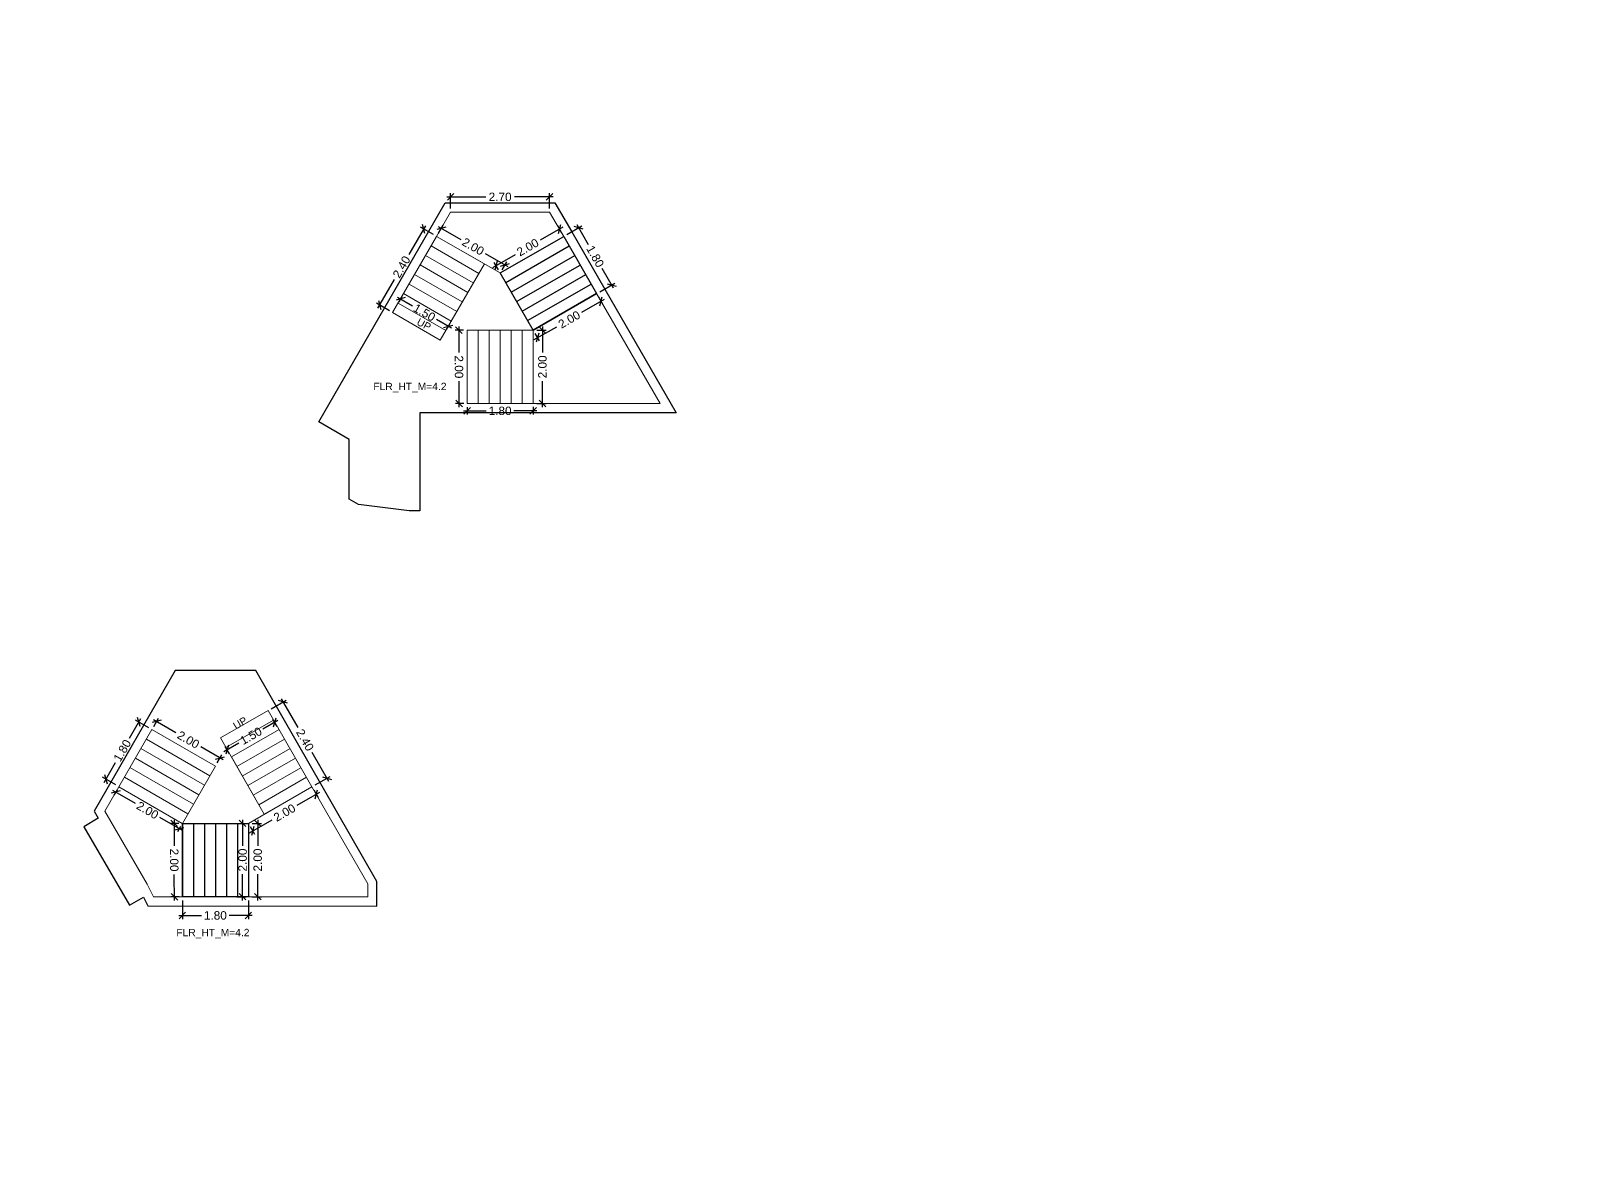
# Model space of a CAD drawing. Header units: metres. Extents: x 256329 to 886268, y -249371 to 355.
# Drawn here: x 285538.1 to 285580.3, y -913.01 to -882 of the extents above; entities that cross this region are included whole.
import ezdxf

# ---------------------------------------------------------------- set-up
doc = ezdxf.new("R2010")
doc.units = ezdxf.units.M
doc.header["$MEASUREMENT"] = 0
doc.header["$PDMODE"] = 35
doc.linetypes.add('CONTINOUS', pattern=[0])
doc.layers.get('0').update_dxf_attribs({"lineweight": 18})
doc.layers.get('Defpoints').update_dxf_attribs({"lineweight": 20})
doc.layers.add('A_TEXT', color=4, linetype='Continuous', lineweight=0, transparency=0.3)
for name, color, linetype in [('BLK_2_FLR_-2_STAIR_1', 7, 'Continuous'), ('BLK_2_FLR_-2_STAIR_1_FLIGHT_2', 7, 'Continuous'), ('BLK_2_FLR_-2_STAIR_2', 7, 'Continuous'), ('BLK_2_FLR_-2_STAIR_2_FLIGHT_2', 7, 'Continuous')]:
    doc.layers.add(name, color=color, linetype=linetype)
for name, color, linetype, lineweight in [('BLK_2_FLR_-2_STAIR_1_FLIGHT_1', 7, 'Continuous', 0), ('BLK_2_FLR_-2_STAIR_1_FLIGHT_3', 7, 'Continuous', 0), ('BLK_2_FLR_-2_STAIR_1_LANDING_1', 7, 'Continuous', 0), ('BLK_2_FLR_-2_STAIR_1_LANDING_2', 7, 'Continuous', 0), ('BLK_2_FLR_-2_STAIR_2_FLIGHT_1', 7, 'Continuous', 0), ('BLK_2_FLR_-2_STAIR_2_FLIGHT_3', 7, 'Continuous', 0), ('BLK_2_FLR_-2_STAIR_2_LANDING_1', 7, 'Continuous', 0), ('BLK_2_FLR_-2_STAIR_2_LANDING_2', 7, 'Continuous', 0)]:
    doc.layers.add(name, color=color, linetype=linetype, lineweight=lineweight)
doc.styles.add('Arial', font='arial.ttf')
doc.styles.get("Standard").update_dxf_attribs({"font": 'arial.ttf'})
doc.dimstyles.new('METRIC DIM', dxfattribs={"dimtxt": 0.23, "dimasz": 0.18, "dimexe": 0.1, "dimexo": 0.1, "dimgap": 0.09, "dimtad": 0, "dimzin": 0, "dimdsep": 46, "dimtxsty": 'Standard', "dimblk": 'OBLIQUE', "dimcen": 0, "dimdle": 0.1, "dimclrd": 147, "dimclre": 147, "dimclrt": 7, "dimadec": 0, "dimazin": 0, "dimtfac": 1, "dimtofl": 0, "dimtmove": 0, "dimatfit": 2, "dimfxl": 0.125, "dimtolj": 1, "dimtzin": 0, "dimarcsym": 0})

# ---------------------------------------------------------------- blocks, each defined once
blk = doc.blocks.new('_Oblique')
at = {"color": 0, "linetype": 'ByBlock', "lineweight": -2}
blk.add_line((-0.5, -0.5), (0.5, 0.5), dxfattribs=at)
blk = doc.blocks.new('*D1190')
at = {"layer": 'BLK_2_FLR_-2_STAIR_1_FLIGHT_1', "color": 147, "lineweight": -2, "transparency": 16777216}
for p, q in [((285544.657335, -900.481592), (285545.066458, -900.246499)), ((285544.929931, -900.209618), (285545.383175, -900.998381)), ((285546.225323, -902.463938), (285545.772078, -901.675174)), ((285545.853081, -902.562503), (285546.262205, -902.32741))]:
    blk.add_line(p, q, dxfattribs=at)
at = {"layer": 'Defpoints', "color": 0, "linetype": 'CONTINOUS', "transparency": 16777216}
for p in [(285544.57063, -900.531415, 0.042641), (285545.766377, -902.612326, 0.042641), (285546.1755, -902.377233)]:
    blk.add_point(p, dxfattribs=at)
at = {"layer": 'BLK_2_FLR_-2_STAIR_1_FLIGHT_1', "color": 147, "linetype": 'CONTINOUS', "lineweight": -2, "transparency": 16777216, "xscale": 0.18, "yscale": 0.18, "zscale": 0.18}
for p, rotation in [((285544.979754, -900.296322), 119.882813), ((285546.1755, -902.377233), 299.882813)]:
    blk.add_blockref('_Oblique', p, dxfattribs=dict(at, rotation=rotation))
at = {"layer": 'BLK_2_FLR_-2_STAIR_1_FLIGHT_1', "color": 7, "linetype": 'CONTINOUS', "transparency": 16777216, "insert": (285545.577627, -901.336778), "char_height": 0.23, "attachment_point": 5, "rotation": 299.8828126}
blk.add_mtext('\\A1;2.40', dxfattribs=at)
blk = doc.blocks.new('*D1191')
at = {"layer": 'BLK_2_FLR_-2_STAIR_1_FLIGHT_2', "color": 147, "lineweight": -2, "transparency": 16777216}
for p, q in [((285542.232248, -905.708782), (285542.232064, -906.220753)), ((285544.032248, -905.709429), (285544.032064, -906.2214)), ((285542.1321, -906.120717), (285542.7546, -906.120941)), ((285544.1321, -906.121436), (285543.5096, -906.121212))]:
    blk.add_line(p, q, dxfattribs=at)
at = {"layer": 'Defpoints', "color": 0, "linetype": 'CONTINOUS', "transparency": 16777216}
for p in [(285542.232284, -905.608782, 0.042641), (285544.032284, -905.609429, 0.042641), (285544.0321, -906.1214)]:
    blk.add_point(p, dxfattribs=at)
at = {"layer": 'BLK_2_FLR_-2_STAIR_1_FLIGHT_2', "color": 147, "linetype": 'CONTINOUS', "lineweight": -2, "transparency": 16777216, "xscale": 0.18, "yscale": 0.18, "zscale": 0.18}
for p, rotation in [((285542.2321, -906.120753), 179.979403), ((285544.0321, -906.1214), 359.979403)]:
    blk.add_blockref('_Oblique', p, dxfattribs=dict(at, rotation=rotation))
at = {"layer": 'BLK_2_FLR_-2_STAIR_1_FLIGHT_2', "color": 7, "linetype": 'CONTINOUS', "transparency": 16777216, "insert": (285543.1321, -906.121076), "char_height": 0.23, "attachment_point": 5, "rotation": 359.9794033}
blk.add_mtext('\\A1;1.80', dxfattribs=at)
blk = doc.blocks.new('*D1192')
at = {"layer": 'BLK_2_FLR_-2_STAIR_1_FLIGHT_3', "color": 147, "lineweight": -2, "transparency": 16777216}
for p, q in [((285541.440762, -900.779457), (285542.056688, -901.133601)), ((285541.450161, -900.963729), (285541.577299, -900.742611)), ((285543.349304, -901.876826), (285542.733378, -901.522682)), ((285543.18532, -901.961407), (285543.312458, -901.740289))]:
    blk.add_line(p, q, dxfattribs=at)
at = {"layer": 'Defpoints', "color": 0, "linetype": 'CONTINOUS', "transparency": 16777216}
for p in [(285541.400315, -901.05042, 0.042641), (285543.262612, -901.826981), (285543.135474, -902.048098, 0.042641)]:
    blk.add_point(p, dxfattribs=at)
at = {"layer": 'BLK_2_FLR_-2_STAIR_1_FLIGHT_3', "color": 147, "linetype": 'CONTINOUS', "lineweight": -2, "transparency": 16777216, "xscale": 0.18, "yscale": 0.18, "zscale": 0.18}
for p, rotation in [((285541.527453, -900.829302), 150.102044), ((285543.262612, -901.826981), 330.102044)]:
    blk.add_blockref('_Oblique', p, dxfattribs=dict(at, rotation=rotation))
at = {"layer": 'BLK_2_FLR_-2_STAIR_1_FLIGHT_3', "color": 7, "linetype": 'CONTINOUS', "transparency": 16777216, "insert": (285542.395033, -901.328141), "char_height": 0.23, "attachment_point": 5, "rotation": 330.1020442}
blk.add_mtext('\\A1;2.00', dxfattribs=at)
blk = doc.blocks.new('*D1193')
at = {"layer": 'BLK_2_FLR_-2_STAIR_1_FLIGHT_1', "color": 147, "lineweight": -2, "transparency": 16777216}
for p, q in [((285544.840933, -900.801101), (285544.431254, -901.036514)), ((285544.819744, -900.964938), (285544.704406, -900.764219)), ((285543.366954, -901.648088), (285543.776634, -901.412676)), ((285543.519175, -901.71228), (285543.403836, -901.511561))]:
    blk.add_line(p, q, dxfattribs=at)
at = {"layer": 'Defpoints', "color": 0, "linetype": 'CONTINOUS', "transparency": 16777216}
for p in [(285544.754228, -900.850924), (285544.869567, -901.051643, 0.042641), (285543.568997, -901.798985, 0.042641)]:
    blk.add_point(p, dxfattribs=at)
at = {"layer": 'BLK_2_FLR_-2_STAIR_1_FLIGHT_1', "color": 147, "linetype": 'CONTINOUS', "lineweight": -2, "transparency": 16777216, "xscale": 0.18, "yscale": 0.18, "zscale": 0.18}
for p, rotation in [((285544.754228, -900.850924), 29.88281300000001), ((285543.453659, -901.598266), 209.882813)]:
    blk.add_blockref('_Oblique', p, dxfattribs=dict(at, rotation=rotation))
at = {"layer": 'BLK_2_FLR_-2_STAIR_1_FLIGHT_1', "color": 7, "linetype": 'CONTINOUS', "transparency": 16777216, "insert": (285544.103944, -901.224595), "char_height": 0.23, "attachment_point": 5, "rotation": 29.8828126}
blk.add_mtext('\\A1;1.50', dxfattribs=at)
blk = doc.blocks.new('*D1194')
at = {"layer": 'BLK_2_FLR_-2_STAIR_1_LANDING_2', "color": 147, "lineweight": -2, "transparency": 16777216}
for p, q in [((285542.004557, -903.5098), (285542.007735, -904.219616)), ((285542.132285, -903.609229), (285541.905006, -903.610247)), ((285542.014406, -905.709997), (285542.011229, -905.000181)), ((285542.141239, -905.609428), (285541.913959, -905.610446))]:
    blk.add_line(p, q, dxfattribs=at)
at = {"layer": 'Defpoints', "color": 0, "linetype": 'CONTINOUS', "transparency": 16777216}
for p in [(285542.232284, -903.608782, 0.042641), (285542.013958, -905.609998), (285542.241238, -905.608981, 0.042641)]:
    blk.add_point(p, dxfattribs=at)
at = {"layer": 'BLK_2_FLR_-2_STAIR_1_LANDING_2', "color": 147, "linetype": 'CONTINOUS', "lineweight": -2, "transparency": 16777216, "xscale": 0.18, "yscale": 0.18, "zscale": 0.18}
for p, rotation in [((285542.005005, -903.609799), 90.256477), ((285542.013958, -905.609998), 270.256477)]:
    blk.add_blockref('_Oblique', p, dxfattribs=dict(at, rotation=rotation))
at = {"layer": 'BLK_2_FLR_-2_STAIR_1_LANDING_2', "color": 7, "linetype": 'CONTINOUS', "transparency": 16777216, "insert": (285542.009482, -904.609898), "char_height": 0.23, "attachment_point": 5, "rotation": 270.2564771}
blk.add_mtext('\\A1;2.00', dxfattribs=at)
blk = doc.blocks.new('*D1195')
at = {"layer": 'BLK_2_FLR_-2_STAIR_1_LANDING_2', "color": 147, "lineweight": -2, "transparency": 16777216}
for p, q in [((285540.330353, -902.704394), (285540.944767, -903.058971)), ((285540.450627, -902.696048), (285540.366981, -902.84099)), ((285542.235251, -903.803707), (285541.620837, -903.44913)), ((285542.182301, -903.695394), (285542.098655, -903.840335))]:
    blk.add_line(p, q, dxfattribs=at)
at = {"layer": 'Defpoints', "color": 0, "linetype": 'CONTINOUS', "transparency": 16777216}
for p in [(285540.50061, -902.609436, 0.042641), (285540.416965, -902.754378), (285542.232284, -903.608782, 0.042641)]:
    blk.add_point(p, dxfattribs=at)
at = {"layer": 'BLK_2_FLR_-2_STAIR_1_LANDING_2', "color": 147, "linetype": 'CONTINOUS', "lineweight": -2, "transparency": 16777216, "xscale": 0.18, "yscale": 0.18, "zscale": 0.18}
for p, rotation in [((285540.416965, -902.754378), 150.01084), ((285542.148639, -903.753723), 330.01084)]:
    blk.add_blockref('_Oblique', p, dxfattribs=dict(at, rotation=rotation))
at = {"layer": 'BLK_2_FLR_-2_STAIR_1_LANDING_2', "color": 7, "linetype": 'CONTINOUS', "transparency": 16777216, "insert": (285541.282802, -903.254051), "char_height": 0.23, "attachment_point": 5, "rotation": 330.0108404}
blk.add_mtext('\\A1;2.00', dxfattribs=at)
blk = doc.blocks.new('*D1196')
at = {"layer": 'BLK_2_FLR_-2_STAIR_1_LANDING_1', "color": 147, "lineweight": -2, "transparency": 16777216}
for p, q in [((285545.816199, -902.699031), (285545.935794, -902.907157)), ((285545.972676, -902.770629), (285545.357321, -903.124228)), ((285544.065174, -903.86673), (285544.680528, -903.513131)), ((285544.082107, -903.695486), (285544.201701, -903.903612))]:
    blk.add_line(p, q, dxfattribs=at)
at = {"layer": 'Defpoints', "color": 0, "linetype": 'CONTINOUS', "transparency": 16777216}
for p in [(285545.766377, -902.612326, 0.042641), (285545.885971, -902.820452), (285544.032284, -903.608782, 0.042641)]:
    blk.add_point(p, dxfattribs=at)
at = {"layer": 'BLK_2_FLR_-2_STAIR_1_LANDING_1', "color": 147, "linetype": 'CONTINOUS', "lineweight": -2, "transparency": 16777216, "xscale": 0.18, "yscale": 0.18, "zscale": 0.18}
for p, rotation in [((285545.885971, -902.820452), 29.88281300000001), ((285544.151879, -903.816907), 209.882813)]:
    blk.add_blockref('_Oblique', p, dxfattribs=dict(at, rotation=rotation))
at = {"layer": 'BLK_2_FLR_-2_STAIR_1_LANDING_1', "color": 7, "linetype": 'CONTINOUS', "transparency": 16777216, "insert": (285545.018925, -903.31868), "char_height": 0.23, "attachment_point": 5, "rotation": 29.8828126}
blk.add_mtext('\\A1;2.00', dxfattribs=at)
blk = doc.blocks.new('*D1197')
at = {"layer": 'BLK_2_FLR_-2_STAIR_1_LANDING_1', "color": 147, "lineweight": -2, "transparency": 16777216}
for p, q in [((285544.287935, -903.508782), (285544.287935, -904.218495)), ((285544.132284, -903.608782), (285544.387935, -903.608782)), ((285544.287935, -905.708782), (285544.287935, -904.999068)), ((285544.132284, -905.608782), (285544.387935, -905.608782))]:
    blk.add_line(p, q, dxfattribs=at)
at = {"layer": 'Defpoints', "color": 0, "linetype": 'CONTINOUS', "transparency": 16777216}
for p in [(285544.032284, -903.608782, 0.042641), (285544.032284, -905.608782, 0.042641), (285544.287935, -905.608782)]:
    blk.add_point(p, dxfattribs=at)
at = {"layer": 'BLK_2_FLR_-2_STAIR_1_LANDING_1', "color": 147, "linetype": 'CONTINOUS', "lineweight": -2, "transparency": 16777216, "xscale": 0.18, "yscale": 0.18, "zscale": 0.18}
for p, rotation in [((285544.287935, -903.608782), 90), ((285544.287935, -905.608782), 270)]:
    blk.add_blockref('_Oblique', p, dxfattribs=dict(at, rotation=rotation))
at = {"layer": 'BLK_2_FLR_-2_STAIR_1_LANDING_1', "color": 7, "linetype": 'CONTINOUS', "transparency": 16777216, "insert": (285544.287935, -904.608782), "char_height": 0.23, "attachment_point": 5, "rotation": 90}
blk.add_mtext('\\A1;2.00', dxfattribs=at)
blk = doc.blocks.new('*D1198')
at = {"layer": 'BLK_2_FLR_-2_STAIR_1_FLIGHT_3', "color": 147, "lineweight": -2, "transparency": 16777216}
for p, q in [((285541.09437, -900.758402), (285540.783222, -901.297562)), ((285541.313703, -901.000437), (285540.957774, -900.79503)), ((285540.094698, -902.490642), (285540.405846, -901.951482)), ((285540.413998, -902.559452), (285540.058069, -902.354046))]:
    blk.add_line(p, q, dxfattribs=at)
at = {"layer": 'Defpoints', "color": 0, "linetype": 'CONTINOUS', "transparency": 16777216}
for p in [(285541.400315, -901.05042, 0.042641), (285540.144681, -902.40403), (285540.50061, -902.609436, 0.042641)]:
    blk.add_point(p, dxfattribs=at)
at = {"layer": 'BLK_2_FLR_-2_STAIR_1_FLIGHT_3', "color": 147, "linetype": 'CONTINOUS', "lineweight": -2, "transparency": 16777216, "xscale": 0.18, "yscale": 0.18, "zscale": 0.18}
for p, rotation in [((285541.044386, -900.845014), 60.01084000000001), ((285540.144681, -902.40403), 240.01084)]:
    blk.add_blockref('_Oblique', p, dxfattribs=dict(at, rotation=rotation))
at = {"layer": 'BLK_2_FLR_-2_STAIR_1_FLIGHT_3', "color": 7, "linetype": 'CONTINOUS', "transparency": 16777216, "insert": (285540.594534, -901.624522), "char_height": 0.23, "attachment_point": 5, "rotation": 60.0108404}
blk.add_mtext('\\A1;1.80', dxfattribs=at)
blk = doc.blocks.new('*D1199')
at = {"layer": 'BLK_2_FLR_-2_STAIR_2_FLIGHT_2', "color": 147, "lineweight": -2, "transparency": 16777216}
for p, q in [((285552.72366, -887.552284), (285553.132783, -887.317191)), ((285552.996256, -887.280309), (285553.306402, -887.820045)), ((285553.992711, -889.014402), (285553.682564, -888.474665)), ((285553.620469, -889.112967), (285554.029593, -888.877874))]:
    blk.add_line(p, q, dxfattribs=at)
at = {"layer": 'Defpoints', "color": 0, "linetype": 'CONTINOUS', "transparency": 16777216}
for p in [(285552.636955, -887.602107, 0.042641), (285553.533765, -889.16279, 0.042641), (285553.942888, -888.927697)]:
    blk.add_point(p, dxfattribs=at)
at = {"layer": 'BLK_2_FLR_-2_STAIR_2_FLIGHT_2', "color": 147, "linetype": 'CONTINOUS', "lineweight": -2, "transparency": 16777216, "xscale": 0.18, "yscale": 0.18, "zscale": 0.18}
for p, rotation in [((285553.046078, -887.367014), 119.882813), ((285553.942888, -888.927697), 299.882813)]:
    blk.add_blockref('_Oblique', p, dxfattribs=dict(at, rotation=rotation))
at = {"layer": 'BLK_2_FLR_-2_STAIR_2_FLIGHT_2', "color": 7, "linetype": 'CONTINOUS', "transparency": 16777216, "insert": (285553.494483, -888.147355), "char_height": 0.23, "attachment_point": 5, "rotation": 299.8828126}
blk.add_mtext('\\A1;1.80', dxfattribs=at)
blk = doc.blocks.new('*D1144')
at = {"layer": 'BLK_2_FLR_-2_STAIR_2_LANDING_1', "color": 147, "lineweight": -2, "transparency": 16777216}
for p, q in [((285549.20815, -887.329921), (285549.824076, -887.684064)), ((285549.217549, -887.514192), (285549.344687, -887.293075)), ((285551.116692, -888.42729), (285550.500766, -888.073146)), ((285550.952708, -888.511871), (285551.079846, -888.290753))]:
    blk.add_line(p, q, dxfattribs=at)
at = {"layer": 'Defpoints', "color": 0, "linetype": 'CONTINOUS', "transparency": 16777216}
for p in [(285549.167704, -887.600884, 0.042641), (285550.902862, -888.598562, 0.042641), (285551.03, -888.377444)]:
    blk.add_point(p, dxfattribs=at)
at = {"layer": 'BLK_2_FLR_-2_STAIR_2_LANDING_1', "color": 147, "linetype": 'CONTINOUS', "lineweight": -2, "transparency": 16777216, "xscale": 0.18, "yscale": 0.18, "zscale": 0.18}
for p, rotation in [((285549.294841, -887.379766), 150.102044), ((285551.03, -888.377444), 330.102044)]:
    blk.add_blockref('_Oblique', p, dxfattribs=dict(at, rotation=rotation))
at = {"layer": 'BLK_2_FLR_-2_STAIR_2_LANDING_1', "color": 7, "linetype": 'CONTINOUS', "transparency": 16777216, "insert": (285550.162421, -887.878605), "char_height": 0.23, "attachment_point": 5, "rotation": 330.1020442}
blk.add_mtext('\\A1;2.00', dxfattribs=at)
blk = doc.blocks.new('*D1145')
at = {"layer": 'BLK_2_FLR_-2_STAIR_2_FLIGHT_2', "color": 147, "lineweight": -2, "transparency": 16777216}
for p, q in [((285552.608321, -887.351565), (285551.992967, -887.705164)), ((285552.587132, -887.515402), (285552.471794, -887.314683)), ((285550.700819, -888.447666), (285551.316174, -888.094067)), ((285550.85304, -888.511858), (285550.737701, -888.311139))]:
    blk.add_line(p, q, dxfattribs=at)
at = {"layer": 'Defpoints', "color": 0, "linetype": 'CONTINOUS', "transparency": 16777216}
for p in [(285552.521617, -887.401388), (285552.636955, -887.602107, 0.042641), (285550.902862, -888.598562, 0.042641)]:
    blk.add_point(p, dxfattribs=at)
at = {"layer": 'BLK_2_FLR_-2_STAIR_2_FLIGHT_2', "color": 147, "linetype": 'CONTINOUS', "lineweight": -2, "transparency": 16777216, "xscale": 0.18, "yscale": 0.18, "zscale": 0.18}
for p, rotation in [((285552.521617, -887.401388), 29.88281300000001), ((285550.787524, -888.397843), 209.882813)]:
    blk.add_blockref('_Oblique', p, dxfattribs=dict(at, rotation=rotation))
at = {"layer": 'BLK_2_FLR_-2_STAIR_2_FLIGHT_2', "color": 7, "linetype": 'CONTINOUS', "transparency": 16777216, "insert": (285551.65457, -887.899616), "char_height": 0.23, "attachment_point": 5, "rotation": 29.8828126}
blk.add_mtext('\\A1;2.00', dxfattribs=at)
blk = doc.blocks.new('*D1146')
at = {"layer": 'BLK_2_FLR_-2_STAIR_2_FLIGHT_3', "color": 147, "lineweight": -2, "transparency": 16777216}
for p, q in [((285549.771945, -890.060264), (285549.775123, -890.77008)), ((285549.899673, -890.159693), (285549.672394, -890.16071)), ((285549.781794, -892.260461), (285549.778617, -891.550645)), ((285549.908627, -892.159892), (285549.681348, -892.160909))]:
    blk.add_line(p, q, dxfattribs=at)
at = {"layer": 'Defpoints', "color": 0, "linetype": 'CONTINOUS', "transparency": 16777216}
for p in [(285549.999672, -890.159245, 0.042641), (285549.781347, -892.160462), (285550.008626, -892.159444, 0.042641)]:
    blk.add_point(p, dxfattribs=at)
at = {"layer": 'BLK_2_FLR_-2_STAIR_2_FLIGHT_3', "color": 147, "linetype": 'CONTINOUS', "lineweight": -2, "transparency": 16777216, "xscale": 0.18, "yscale": 0.18, "zscale": 0.18}
for p, rotation in [((285549.772393, -890.160263), 90.256477), ((285549.781347, -892.160462), 270.256477)]:
    blk.add_blockref('_Oblique', p, dxfattribs=dict(at, rotation=rotation))
at = {"layer": 'BLK_2_FLR_-2_STAIR_2_FLIGHT_3', "color": 7, "linetype": 'CONTINOUS', "transparency": 16777216, "insert": (285549.77687, -891.160362), "char_height": 0.23, "attachment_point": 5, "rotation": 270.2564771}
blk.add_mtext('\\A1;2.00', dxfattribs=at)
blk = doc.blocks.new('*D1147')
at = {"layer": 'BLK_2_FLR_-2_STAIR_2_FLIGHT_1', "color": 147, "lineweight": -2, "transparency": 16777216}
for p, q in [((285548.097741, -889.254858), (285548.5067, -889.490867)), ((285548.218015, -889.246512), (285548.134369, -889.391454)), ((285549.569579, -890.104253), (285549.16062, -889.868243)), ((285549.516629, -889.995939), (285549.432983, -890.140881))]:
    blk.add_line(p, q, dxfattribs=at)
at = {"layer": 'Defpoints', "color": 0, "linetype": 'CONTINOUS', "transparency": 16777216}
for p in [(285548.267999, -889.1599, 0.042641), (285548.184353, -889.304842), (285549.566612, -889.909327, 0.042641)]:
    blk.add_point(p, dxfattribs=at)
at = {"layer": 'BLK_2_FLR_-2_STAIR_2_FLIGHT_1', "color": 147, "linetype": 'CONTINOUS', "lineweight": -2, "transparency": 16777216, "xscale": 0.18, "yscale": 0.18, "zscale": 0.18}
for p, rotation in [((285548.184353, -889.304842), 150.01084), ((285549.482967, -890.054269), 330.01084)]:
    blk.add_blockref('_Oblique', p, dxfattribs=dict(at, rotation=rotation))
at = {"layer": 'BLK_2_FLR_-2_STAIR_2_FLIGHT_1', "color": 7, "linetype": 'CONTINOUS', "transparency": 16777216, "insert": (285548.83366, -889.679555), "char_height": 0.23, "attachment_point": 5, "rotation": 330.0108404}
blk.add_mtext('\\A1;1.50', dxfattribs=at)
blk = doc.blocks.new('*D1148')
at = {"layer": 'BLK_2_FLR_-2_STAIR_2_LANDING_2', "color": 147, "lineweight": -2, "transparency": 16777216}
for p, q in [((285553.740064, -889.321093), (285553.12471, -889.674692)), ((285553.583588, -889.249495), (285553.703182, -889.45762)), ((285551.832562, -890.417194), (285552.447917, -890.063595)), ((285551.849495, -890.24595), (285551.96909, -890.454076))]:
    blk.add_line(p, q, dxfattribs=at)
at = {"layer": 'Defpoints', "color": 0, "linetype": 'CONTINOUS', "transparency": 16777216}
for p in [(285553.533765, -889.16279, 0.042641), (285553.653359, -889.370916), (285551.799672, -890.159245, 0.042641)]:
    blk.add_point(p, dxfattribs=at)
at = {"layer": 'BLK_2_FLR_-2_STAIR_2_LANDING_2', "color": 147, "linetype": 'CONTINOUS', "lineweight": -2, "transparency": 16777216, "xscale": 0.18, "yscale": 0.18, "zscale": 0.18}
for p, rotation in [((285553.653359, -889.370916), 29.88281300000001), ((285551.919267, -890.367371), 209.882813)]:
    blk.add_blockref('_Oblique', p, dxfattribs=dict(at, rotation=rotation))
at = {"layer": 'BLK_2_FLR_-2_STAIR_2_LANDING_2', "color": 7, "linetype": 'CONTINOUS', "transparency": 16777216, "insert": (285552.786313, -889.869144), "char_height": 0.23, "attachment_point": 5, "rotation": 29.8828126}
blk.add_mtext('\\A1;2.00', dxfattribs=at)
blk = doc.blocks.new('*D1149')
at = {"layer": 'BLK_2_FLR_-2_STAIR_2_LANDING_2', "color": 147, "lineweight": -2, "transparency": 16777216}
for p, q in [((285552.055323, -890.059245), (285552.055323, -890.768959)), ((285551.899672, -890.159245), (285552.155323, -890.159245)), ((285552.055323, -892.259245), (285552.055323, -891.549532)), ((285551.899672, -892.159245), (285552.155323, -892.159245))]:
    blk.add_line(p, q, dxfattribs=at)
at = {"layer": 'Defpoints', "color": 0, "linetype": 'CONTINOUS', "transparency": 16777216}
for p in [(285551.799672, -890.159245, 0.042641), (285551.799672, -892.159245, 0.042641), (285552.055323, -892.159245)]:
    blk.add_point(p, dxfattribs=at)
at = {"layer": 'BLK_2_FLR_-2_STAIR_2_LANDING_2', "color": 147, "linetype": 'CONTINOUS', "lineweight": -2, "transparency": 16777216, "xscale": 0.18, "yscale": 0.18, "zscale": 0.18}
for p, rotation in [((285552.055323, -890.159245), 90), ((285552.055323, -892.159245), 270)]:
    blk.add_blockref('_Oblique', p, dxfattribs=dict(at, rotation=rotation))
at = {"layer": 'BLK_2_FLR_-2_STAIR_2_LANDING_2', "color": 7, "linetype": 'CONTINOUS', "transparency": 16777216, "insert": (285552.055323, -891.159245), "char_height": 0.23, "attachment_point": 5, "rotation": 90}
blk.add_mtext('\\A1;2.00', dxfattribs=at)
blk = doc.blocks.new('*D1150')
at = {"layer": 'BLK_2_FLR_-2_STAIR_2_FLIGHT_1', "color": 147, "lineweight": -2, "transparency": 16777216}
for p, q in [((285548.861758, -887.308866), (285548.40705, -888.096787)), ((285549.081092, -887.5509), (285548.725162, -887.345494)), ((285547.562184, -889.560778), (285548.016892, -888.772857)), ((285547.881485, -889.629588), (285547.525556, -889.424182))]:
    blk.add_line(p, q, dxfattribs=at)
at = {"layer": 'Defpoints', "color": 0, "linetype": 'CONTINOUS', "transparency": 16777216}
for p in [(285549.167704, -887.600884, 0.042641), (285547.612168, -889.474166), (285547.968097, -889.679572, 0.042641)]:
    blk.add_point(p, dxfattribs=at)
at = {"layer": 'BLK_2_FLR_-2_STAIR_2_FLIGHT_1', "color": 147, "linetype": 'CONTINOUS', "lineweight": -2, "transparency": 16777216, "xscale": 0.18, "yscale": 0.18, "zscale": 0.18}
for p, rotation in [((285548.811774, -887.395478), 60.01084000000001), ((285547.612168, -889.474166), 240.01084)]:
    blk.add_blockref('_Oblique', p, dxfattribs=dict(at, rotation=rotation))
at = {"layer": 'BLK_2_FLR_-2_STAIR_2_FLIGHT_1', "color": 7, "linetype": 'CONTINOUS', "transparency": 16777216, "insert": (285548.211971, -888.434822), "char_height": 0.23, "attachment_point": 5, "rotation": 60.0108404}
blk.add_mtext('\\A1;2.40', dxfattribs=at)
blk = doc.blocks.new('*D1151')
at = {"layer": 'BLK_2_FLR_-2_STAIR_2_FLIGHT_3', "color": 147, "lineweight": -2, "transparency": 16777216}
for p, q in [((285549.899672, -892.360594), (285550.522172, -892.360594)), ((285549.999672, -892.259245), (285549.999672, -892.460594)), ((285551.899672, -892.360594), (285551.277172, -892.360594)), ((285551.799672, -892.245447), (285551.799672, -892.460594))]:
    blk.add_line(p, q, dxfattribs=at)
at = {"layer": 'Defpoints', "color": 0, "linetype": 'CONTINOUS', "transparency": 16777216}
for p in [(285549.999672, -892.159245, 0.042641), (285551.799672, -892.145447, 0.042641), (285551.799672, -892.360594)]:
    blk.add_point(p, dxfattribs=at)
at = {"layer": 'BLK_2_FLR_-2_STAIR_2_FLIGHT_3', "color": 147, "linetype": 'CONTINOUS', "lineweight": -2, "transparency": 16777216, "xscale": 0.18, "yscale": 0.18, "zscale": 0.18, "rotation": 180}
blk.add_blockref('_Oblique', (285549.999672, -892.360594), dxfattribs=at)
at = {"layer": 'BLK_2_FLR_-2_STAIR_2_FLIGHT_3', "color": 147, "linetype": 'CONTINOUS', "lineweight": -2, "transparency": 16777216, "xscale": 0.18, "yscale": 0.18, "zscale": 0.18}
blk.add_blockref('_Oblique', (285551.799672, -892.360594), dxfattribs=at)
at = {"layer": 'BLK_2_FLR_-2_STAIR_2_FLIGHT_3', "color": 7, "linetype": 'CONTINOUS', "transparency": 16777216, "insert": (285550.899672, -892.360594), "char_height": 0.23, "attachment_point": 5}
blk.add_mtext('\\A1;1.80', dxfattribs=at)
blk = doc.blocks.new('*D1152')
at = {"layer": 'BLK_2_FLR_-2_STAIR_2_LANDING_1', "color": 147, "lineweight": -2, "transparency": 16777216}
for p, q in [((285549.451022, -886.524499), (285550.510205, -886.524499)), ((285549.551022, -886.837669), (285549.551022, -886.424499)), ((285552.349962, -886.524499), (285551.290778, -886.524499)), ((285552.249962, -886.838333), (285552.249962, -886.424499))]:
    blk.add_line(p, q, dxfattribs=at)
at = {"layer": 'Defpoints', "color": 0, "linetype": 'CONTINOUS', "transparency": 16777216}
for p in [(285552.249962, -886.524499), (285549.551022, -886.937669, 0.042641), (285552.249962, -886.938333, 0.042641)]:
    blk.add_point(p, dxfattribs=at)
at = {"layer": 'BLK_2_FLR_-2_STAIR_2_LANDING_1', "color": 147, "linetype": 'CONTINOUS', "lineweight": -2, "transparency": 16777216, "xscale": 0.18, "yscale": 0.18, "zscale": 0.18, "rotation": 180}
blk.add_blockref('_Oblique', (285549.551022, -886.524499), dxfattribs=at)
at = {"layer": 'BLK_2_FLR_-2_STAIR_2_LANDING_1', "color": 147, "linetype": 'CONTINOUS', "lineweight": -2, "transparency": 16777216, "xscale": 0.18, "yscale": 0.18, "zscale": 0.18}
blk.add_blockref('_Oblique', (285552.249962, -886.524499), dxfattribs=at)
at = {"layer": 'BLK_2_FLR_-2_STAIR_2_LANDING_1', "color": 7, "linetype": 'CONTINOUS', "transparency": 16777216, "insert": (285550.900492, -886.524499), "char_height": 0.23, "attachment_point": 5}
blk.add_mtext('\\A1;2.70', dxfattribs=at)
blk = doc.blocks.new('*D1153')
at = {"layer": 'BLK_2_FLR_-2_STAIR_1_FLIGHT_2', "color": 147, "lineweight": -2, "transparency": 16777216}
for p, q in [((285543.876331, -903.508782), (285543.876331, -904.218495)), ((285543.720681, -903.608782), (285543.976331, -903.608782)), ((285543.876331, -905.708782), (285543.876331, -904.999068)), ((285543.720681, -905.608782), (285543.976331, -905.608782))]:
    blk.add_line(p, q, dxfattribs=at)
at = {"layer": 'Defpoints', "color": 0, "linetype": 'CONTINOUS', "transparency": 16777216}
for p in [(285543.620681, -903.608782, 0.042641), (285543.620681, -905.608782, 0.042641), (285543.876331, -905.608782)]:
    blk.add_point(p, dxfattribs=at)
at = {"layer": 'BLK_2_FLR_-2_STAIR_1_FLIGHT_2', "color": 147, "linetype": 'CONTINOUS', "lineweight": -2, "transparency": 16777216, "xscale": 0.18, "yscale": 0.18, "zscale": 0.18}
for p, rotation in [((285543.876331, -903.608782), 90), ((285543.876331, -905.608782), 270)]:
    blk.add_blockref('_Oblique', p, dxfattribs=dict(at, rotation=rotation))
at = {"layer": 'BLK_2_FLR_-2_STAIR_1_FLIGHT_2', "color": 7, "linetype": 'CONTINOUS', "transparency": 16777216, "insert": (285543.876331, -904.608782), "char_height": 0.23, "attachment_point": 5, "rotation": 90}
blk.add_mtext('\\A1;2.00', dxfattribs=at)

msp = doc.modelspace()

# ---------------------------------------------------------------- linework, layer by layer
at = {"color": 5, "linetype": 'CONTINOUS'}
for p, q in [((285551.799672, -890.159245), (285550.902862, -888.598562)), ((285549.999672, -890.159245), (285551.799672, -890.159245)), ((285544.465807, -903.359668), (285543.568997, -901.798985)), ((285542.232284, -903.608782), (285544.032284, -903.608782))]:
    msp.add_line(p, q, dxfattribs=at)
for points in [[(285549.566612, -889.909327), (285550.469803, -888.348644)], [(285542.232284, -903.608782), (285543.135474, -902.048098)]]:
    msp.add_lwpolyline(points, dxfattribs=at)
at = {"layer": 'BLK_2_FLR_-2_STAIR_1', "color": 7, "linetype": 'CONTINOUS'}
msp.add_lwpolyline([(285544.237815, -899.44379), (285542.035023, -899.44379), (285539.82346, -903.276004), (285539.936591, -903.471803), (285539.548066, -903.701564), (285540.793758, -905.839745), (285541.169631, -905.623355), (285541.289365, -905.862061), (285547.541107, -905.863625), (285547.541275, -905.192674)], close=True, dxfattribs=at)
at = {"layer": 'BLK_2_FLR_-2_STAIR_1_FLIGHT_1', "color": 3, "linetype": 'CONTINOUS'}
for p, q in [((285543.270061, -901.278757), (285544.57063, -900.531415)), ((285543.419529, -901.538871), (285544.720099, -900.791529)), ((285543.568997, -901.798985), (285544.869567, -901.051643)), ((285543.718466, -902.059098), (285545.019035, -901.311757)), ((285543.867934, -902.319212), (285545.168503, -901.571871)), ((285544.017402, -902.579326), (285545.317972, -901.831985)), ((285544.166871, -902.83944), (285545.46744, -902.092099)), ((285544.316339, -903.099554), (285545.616908, -902.352212)), ((285544.465807, -903.359668), (285545.766377, -902.612326))]:
    msp.add_line(p, q, dxfattribs=at)
at = {"layer": 'BLK_2_FLR_-2_STAIR_1_FLIGHT_1', "color": 7, "linetype": 'CONTINOUS'}
msp.add_lwpolyline([(285544.465807, -903.359668), (285543.270061, -901.278757), (285544.57063, -900.531415), (285545.766377, -902.612326)], close=True, dxfattribs=at)
at = {"layer": 'BLK_2_FLR_-2_STAIR_1_FLIGHT_2', "color": 3, "linetype": 'CONTINOUS'}
for p, q in [((285542.232284, -903.608782), (285542.232284, -905.608782)), ((285542.532284, -903.608782), (285542.532284, -905.608782)), ((285542.832284, -903.608782), (285542.832284, -905.608782)), ((285543.132284, -903.608782), (285543.132284, -905.608782)), ((285543.432284, -903.608782), (285543.432284, -905.608782)), ((285543.732284, -903.608782), (285543.732284, -905.608782)), ((285544.032284, -903.608782), (285544.032284, -905.608782))]:
    msp.add_line(p, q, dxfattribs=at)
at = {"layer": 'BLK_2_FLR_-2_STAIR_1_FLIGHT_2', "color": 7, "linetype": 'CONTINOUS'}
msp.add_lwpolyline([(285542.232284, -903.608782), (285544.032284, -903.608782), (285544.032284, -905.608782), (285542.232284, -905.608782)], close=True, dxfattribs=at)
at = {"layer": 'BLK_2_FLR_-2_STAIR_1_FLIGHT_3', "color": 3, "linetype": 'CONTINOUS'}
for p, q in [((285542.982038, -902.309602), (285541.250365, -901.310256)), ((285543.135474, -902.048098), (285541.400315, -901.05042)), ((285542.682137, -902.829274), (285540.950463, -901.829928)), ((285542.832087, -902.569438), (285541.100414, -901.570092)), ((285542.532186, -903.08911), (285540.800512, -902.089764)), ((285542.232284, -903.608782), (285540.50061, -902.609436)), ((285542.382235, -903.348946), (285540.650561, -902.3496))]:
    msp.add_line(p, q, dxfattribs=at)
at = {"layer": 'BLK_2_FLR_-2_STAIR_1_FLIGHT_3', "ltscale": 0.05}
msp.add_lwpolyline([(285543.135474, -902.048098), (285542.232284, -903.608782), (285540.50061, -902.609436), (285541.400315, -901.05042), (285543.135474, -902.048098)], dxfattribs=at)
at = {"layer": 'BLK_2_FLR_-2_STAIR_1_LANDING_1', "color": 7, "linetype": 'CONTINOUS'}
msp.add_lwpolyline([(285544.032284, -903.608782), (285545.766377, -902.612326), (285547.28794, -905.260243), (285547.287852, -905.610243), (285544.032284, -905.608782), (285544.032284, -903.608782)], dxfattribs=at)
at = {"layer": 'BLK_2_FLR_-2_STAIR_1_LANDING_2', "color": 7, "linetype": 'CONTINOUS'}
msp.add_lwpolyline([(285542.232284, -903.608782), (285542.232284, -905.608782), (285541.445721, -905.608782), (285541.275767, -905.269954), (285541.275767, -905.269954), (285540.281386, -903.562202), (285540.281386, -903.562202), (285540.115979, -903.275928), (285540.50061, -902.609436), (285542.231071, -903.610879)], dxfattribs=at)
at = {"layer": 'BLK_2_FLR_-2_STAIR_2', "color": 7, "linetype": 'CONTINOUS'}
msp.add_lwpolyline([(285549.404826, -886.684314), (285552.395521, -886.685049), (285552.856197, -887.475206), (285553.753267, -889.036341), (285555.704077, -892.414227), (285548.711675, -892.411201), (285548.711005, -895.087793), (285548.421712, -895.08772), (285547.03653, -894.910155), (285546.783197, -894.763944), (285546.78351, -893.141003), (285545.952545, -892.660793)], close=True, dxfattribs=at)
at = {"layer": 'BLK_2_FLR_-2_STAIR_2_FLIGHT_1', "color": 3, "linetype": 'CONTINOUS'}
for p, q in [((285550.316367, -888.610147), (285549.017753, -887.86072)), ((285550.469803, -888.348644), (285549.167704, -887.600884)), ((285550.166416, -888.869983), (285548.867802, -888.120556)), ((285549.866514, -889.389655), (285548.5679, -888.640228)), ((285550.016465, -889.129819), (285548.717851, -888.380392)), ((285549.566612, -889.909327), (285548.267999, -889.1599)), ((285549.716563, -889.649491), (285548.417949, -888.900064)), ((285549.416661, -890.169163), (285548.118048, -889.419736)), ((285549.266711, -890.428999), (285547.968097, -889.679572))]:
    msp.add_line(p, q, dxfattribs=at)
at = {"layer": 'BLK_2_FLR_-2_STAIR_2_FLIGHT_1', "ltscale": 0.05}
msp.add_lwpolyline([(285550.469803, -888.348644), (285549.266711, -890.428999), (285547.968097, -889.679572), (285549.167704, -887.600884), (285550.469803, -888.348644)], dxfattribs=at)
at = {"layer": 'BLK_2_FLR_-2_STAIR_2_FLIGHT_2', "color": 3, "linetype": 'CONTINOUS'}
for p, q in [((285550.902862, -888.598562), (285552.636955, -887.602107)), ((285551.052331, -888.858676), (285552.786423, -887.862221)), ((285551.201799, -889.11879), (285552.935892, -888.122335)), ((285551.351267, -889.378904), (285553.08536, -888.382448)), ((285551.500736, -889.639018), (285553.234828, -888.642562)), ((285551.650204, -889.899132), (285553.384296, -888.902676)), ((285551.799672, -890.159245), (285553.533765, -889.16279))]:
    msp.add_line(p, q, dxfattribs=at)
at = {"layer": 'BLK_2_FLR_-2_STAIR_2_FLIGHT_2', "color": 7, "linetype": 'CONTINOUS'}
msp.add_lwpolyline([(285552.636955, -887.602107), (285553.533765, -889.16279), (285551.799672, -890.159245), (285550.902862, -888.598562), (285552.636955, -887.602107)], dxfattribs=at)
at = {"layer": 'BLK_2_FLR_-2_STAIR_2_FLIGHT_3', "color": 3, "linetype": 'CONTINOUS'}
for p, q in [((285549.999672, -890.159245), (285549.999672, -892.159245)), ((285550.299672, -890.159245), (285550.299672, -892.159245)), ((285550.599672, -890.159245), (285550.599672, -892.159245)), ((285550.899672, -890.159245), (285550.899672, -892.159245)), ((285551.199672, -890.159245), (285551.199672, -892.159245)), ((285551.499672, -890.159245), (285551.499672, -892.159245)), ((285551.799672, -890.159245), (285551.799672, -892.159245))]:
    msp.add_line(p, q, dxfattribs=at)
at = {"layer": 'BLK_2_FLR_-2_STAIR_2_FLIGHT_3', "color": 7, "linetype": 'CONTINOUS'}
msp.add_lwpolyline([(285549.999672, -890.159245), (285551.799672, -890.159245), (285551.799672, -892.159245), (285549.999672, -892.159245)], close=True, dxfattribs=at)
at = {"layer": 'BLK_2_FLR_-2_STAIR_2_LANDING_1', "color": 7, "linetype": 'CONTINOUS'}
msp.add_lwpolyline([(285549.551022, -886.937669), (285552.249962, -886.938333), (285552.636955, -887.602107), (285550.902862, -888.598562), (285549.167704, -887.600884), (285549.551022, -886.937669)], dxfattribs=at)
at = {"layer": 'BLK_2_FLR_-2_STAIR_2_LANDING_2', "color": 7, "linetype": 'CONTINOUS'}
msp.add_lwpolyline([(285551.799672, -890.159245), (285553.533765, -889.16279), (285555.264707, -892.159968), (285551.799673, -892.159968), (285551.799672, -890.159245)], dxfattribs=at)

# ---------------------------------------------------------------- texts
at = {"layer": 'A_TEXT', "lineweight": 0, "char_height": 0.2, "width": 2.485498, "attachment_point": 9, "style": 'Arial'}
for insert, rotation in [((285549.670174, -890.570947), 331.8720228), ((285544.738423, -900.45217), 30.0054902)]:
    msp.add_mtext('\\pxi2.2673,qc;UP', dxfattribs=dict(at, insert=insert, rotation=rotation))
at = {"layer": 'BLK_2_FLR_-2_STAIR_1', "color": 7, "linetype": 'CONTINOUS', "insert": (285542.067747, -906.486542, -0.042641), "char_height": 0.2, "attachment_point": 1}
msp.add_mtext_dynamic_manual_height_columns('FLR_HT_M=4.2', width=2.272281, gutter_width=0.405, heights=[0.300679], dxfattribs=at)
at = {"layer": 'BLK_2_FLR_-2_STAIR_2', "color": 7, "linetype": 'CONTINOUS', "insert": (285547.442429, -891.593552, -0.042641), "char_height": 0.2, "attachment_point": 1}
msp.add_mtext_dynamic_manual_height_columns('FLR_HT_M=4.2', width=2.272281, gutter_width=0.405, heights=[0.300679], dxfattribs=at)

# ---------------------------------------------------------------- dimensions: what is measured, and where the dimension line sits
at = {"layer": 'BLK_2_FLR_-2_STAIR_1_FLIGHT_1', "color": 1, "linetype": 'CONTINOUS'}
dim = msp.add_aligned_dim(p1=(285544.57063, -900.531415), p2=(285545.766377, -902.612326), distance=0.471858, dimstyle='METRIC DIM', override={"dimfxl": 0.18}, dxfattribs=at)
dim.commit()
dim.dimension.update_dxf_attribs({"geometry": '*D1190', "text_midpoint": (285545.577627, -901.336778, -0.042641)})
at = {"layer": 'BLK_2_FLR_-2_STAIR_1_FLIGHT_1', "color": 2, "linetype": 'CONTINOUS'}
dim = msp.add_aligned_dim(p1=(285543.568997, -901.798985), p2=(285544.869567, -901.051643), distance=0.231498, dimstyle='METRIC DIM', override={"dimfxl": 0.18}, dxfattribs=at)
dim.commit()
dim.dimension.update_dxf_attribs({"geometry": '*D1193', "text_midpoint": (285544.103944, -901.224595, -0.042641)})
at = {"layer": 'BLK_2_FLR_-2_STAIR_1_FLIGHT_2', "color": 2, "linetype": 'CONTINOUS'}
dim = msp.add_aligned_dim(p1=(285543.620681, -903.608782), p2=(285543.620681, -905.608782), distance=0.25565, dimstyle='METRIC DIM', override={"dimfxl": 0.18}, dxfattribs=at)
dim.commit()
dim.dimension.update_dxf_attribs({"geometry": '*D1153', "text_midpoint": (285543.876331, -904.608782, -0.042641)})
at = {"layer": 'BLK_2_FLR_-2_STAIR_1_FLIGHT_2', "color": 1, "linetype": 'CONTINOUS'}
dim = msp.add_aligned_dim(p1=(285542.232284, -905.608782), p2=(285544.032284, -905.609429), distance=-0.511971, dimstyle='METRIC DIM', override={"dimfxl": 0.18}, dxfattribs=at)
dim.commit()
dim.dimension.update_dxf_attribs({"geometry": '*D1191', "text_midpoint": (285543.1321, -906.121076, -0.042641)})
at = {"layer": 'BLK_2_FLR_-2_STAIR_1_FLIGHT_3', "color": 1, "linetype": 'CONTINOUS'}
dim = msp.add_aligned_dim(p1=(285541.400315, -901.05042), p2=(285540.50061, -902.609436), distance=-0.410947, dimstyle='METRIC DIM', override={"dimfxl": 0.18}, dxfattribs=at)
dim.commit()
dim.dimension.update_dxf_attribs({"geometry": '*D1198', "text_midpoint": (285540.594534, -901.624522, -0.042641)})
at = {"layer": 'BLK_2_FLR_-2_STAIR_1_FLIGHT_3', "color": 2, "linetype": 'CONTINOUS'}
dim = msp.add_aligned_dim(p1=(285541.400315, -901.05042), p2=(285543.135474, -902.048098), distance=0.255062, dimstyle='METRIC DIM', override={"dimfxl": 0.18}, dxfattribs=at)
dim.commit()
dim.dimension.update_dxf_attribs({"geometry": '*D1192', "text_midpoint": (285542.395033, -901.328141, -0.042641)})
at = {"layer": 'BLK_2_FLR_-2_STAIR_1_LANDING_1', "color": 1, "linetype": 'CONTINOUS'}
dim = msp.add_aligned_dim(p1=(285544.032284, -903.608782), p2=(285545.766377, -902.612326), distance=-0.24004, dimstyle='METRIC DIM', override={"dimfxl": 0.18}, dxfattribs=at)
dim.commit()
dim.dimension.update_dxf_attribs({"geometry": '*D1196', "text_midpoint": (285545.018925, -903.31868, -0.042641)})
at = {"layer": 'BLK_2_FLR_-2_STAIR_1_LANDING_1', "color": 2, "linetype": 'CONTINOUS'}
dim = msp.add_aligned_dim(p1=(285544.032284, -903.608782), p2=(285544.032284, -905.608782), distance=0.255651, dimstyle='METRIC DIM', override={"dimfxl": 0.18}, dxfattribs=at)
dim.commit()
dim.dimension.update_dxf_attribs({"geometry": '*D1197', "text_midpoint": (285544.287935, -904.608782, -0.042641)})
at = {"layer": 'BLK_2_FLR_-2_STAIR_1_LANDING_2', "color": 1, "linetype": 'CONTINOUS'}
dim = msp.add_aligned_dim(p1=(285542.232284, -903.608782), p2=(285540.50061, -902.609436), distance=0.167346, dimstyle='METRIC DIM', override={"dimfxl": 0.18}, dxfattribs=at)
dim.commit()
dim.dimension.update_dxf_attribs({"geometry": '*D1195', "text_midpoint": (285541.282802, -903.254051, -0.042641)})
at = {"layer": 'BLK_2_FLR_-2_STAIR_1_LANDING_2', "color": 2, "linetype": 'CONTINOUS'}
dim = msp.add_aligned_dim(p1=(285542.232284, -903.608782), p2=(285542.241238, -905.608981), distance=-0.227282, dimstyle='METRIC DIM', override={"dimfxl": 0.18}, dxfattribs=at)
dim.commit()
dim.dimension.update_dxf_attribs({"geometry": '*D1194', "text_midpoint": (285542.009482, -904.609898, -0.042641)})
at = {"layer": 'BLK_2_FLR_-2_STAIR_2_FLIGHT_1', "color": 1, "linetype": 'CONTINOUS'}
dim = msp.add_aligned_dim(p1=(285549.167704, -887.600884), p2=(285547.968097, -889.679572), distance=-0.410947, dimstyle='METRIC DIM', override={"dimfxl": 0.18}, dxfattribs=at)
dim.commit()
dim.dimension.update_dxf_attribs({"geometry": '*D1150', "text_midpoint": (285548.211971, -888.434822, -0.042641)})
at = {"layer": 'BLK_2_FLR_-2_STAIR_2_FLIGHT_1', "color": 2, "linetype": 'CONTINOUS'}
dim = msp.add_aligned_dim(p1=(285549.566612, -889.909327), p2=(285548.267999, -889.1599), distance=0.167346, dimstyle='METRIC DIM', override={"dimfxl": 0.18}, dxfattribs=at)
dim.commit()
dim.dimension.update_dxf_attribs({"geometry": '*D1147', "text_midpoint": (285548.83366, -889.679555, -0.042641)})
at = {"layer": 'BLK_2_FLR_-2_STAIR_2_FLIGHT_2', "color": 2, "linetype": 'CONTINOUS'}
dim = msp.add_aligned_dim(p1=(285550.902862, -888.598562), p2=(285552.636955, -887.602107), distance=0.231497, dimstyle='METRIC DIM', override={"dimfxl": 0.18}, dxfattribs=at)
dim.commit()
dim.dimension.update_dxf_attribs({"geometry": '*D1145', "text_midpoint": (285551.65457, -887.899616, -0.042641)})
at = {"layer": 'BLK_2_FLR_-2_STAIR_2_FLIGHT_2', "color": 1, "linetype": 'CONTINOUS'}
dim = msp.add_aligned_dim(p1=(285552.636955, -887.602107), p2=(285553.533765, -889.16279), distance=0.471858, dimstyle='METRIC DIM', override={"dimfxl": 0.18}, dxfattribs=at)
dim.commit()
dim.dimension.update_dxf_attribs({"geometry": '*D1199', "text_midpoint": (285553.494483, -888.147355, -0.042641)})
at = {"layer": 'BLK_2_FLR_-2_STAIR_2_FLIGHT_3', "color": 2, "linetype": 'CONTINOUS'}
dim = msp.add_aligned_dim(p1=(285549.999672, -890.159245), p2=(285550.008626, -892.159444), distance=-0.227281, dimstyle='METRIC DIM', override={"dimfxl": 0.18}, dxfattribs=at)
dim.commit()
dim.dimension.update_dxf_attribs({"geometry": '*D1146', "text_midpoint": (285549.77687, -891.160362, -0.042641)})
at = {"layer": 'BLK_2_FLR_-2_STAIR_2_FLIGHT_3', "color": 1, "linetype": 'CONTINOUS'}
dim = msp.add_linear_dim(base=(285551.799672, -892.360594, -0.042641), p1=(285549.999672, -892.159245), p2=(285551.799672, -892.145447), dimstyle='METRIC DIM', override={"dimfxl": 0.18}, dxfattribs=at)
dim.commit()
dim.dimension.update_dxf_attribs({"geometry": '*D1151', "text_midpoint": (285550.899672, -892.360594, -0.042641)})
at = {"layer": 'BLK_2_FLR_-2_STAIR_2_LANDING_1', "color": 1, "linetype": 'CONTINOUS'}
dim = msp.add_linear_dim(base=(285552.249962, -886.524499, -0.042641), p1=(285549.551022, -886.937669), p2=(285552.249962, -886.938333), dimstyle='METRIC DIM', override={"dimfxl": 0.18}, dxfattribs=at)
dim.commit()
dim.dimension.update_dxf_attribs({"geometry": '*D1152', "text_midpoint": (285550.900492, -886.524499, -0.042641)})
at = {"layer": 'BLK_2_FLR_-2_STAIR_2_LANDING_1', "color": 2, "linetype": 'CONTINOUS'}
dim = msp.add_aligned_dim(p1=(285549.167704, -887.600884), p2=(285550.902862, -888.598562), distance=0.255063, dimstyle='METRIC DIM', override={"dimfxl": 0.18}, dxfattribs=at)
dim.commit()
dim.dimension.update_dxf_attribs({"geometry": '*D1144', "text_midpoint": (285550.162421, -887.878605, -0.042641)})
at = {"layer": 'BLK_2_FLR_-2_STAIR_2_LANDING_2', "color": 1, "linetype": 'CONTINOUS'}
dim = msp.add_aligned_dim(p1=(285551.799672, -890.159245), p2=(285553.533765, -889.16279), distance=-0.24004, dimstyle='METRIC DIM', override={"dimfxl": 0.18}, dxfattribs=at)
dim.commit()
dim.dimension.update_dxf_attribs({"geometry": '*D1148', "text_midpoint": (285552.786313, -889.869144, -0.042641)})
at = {"layer": 'BLK_2_FLR_-2_STAIR_2_LANDING_2', "color": 2, "linetype": 'CONTINOUS'}
dim = msp.add_aligned_dim(p1=(285551.799672, -890.159245), p2=(285551.799672, -892.159245), distance=0.255651, dimstyle='METRIC DIM', override={"dimfxl": 0.18}, dxfattribs=at)
dim.commit()
dim.dimension.update_dxf_attribs({"geometry": '*D1149', "text_midpoint": (285552.055323, -891.159245, -0.042641)})

doc.saveas('drawing.dxf')
